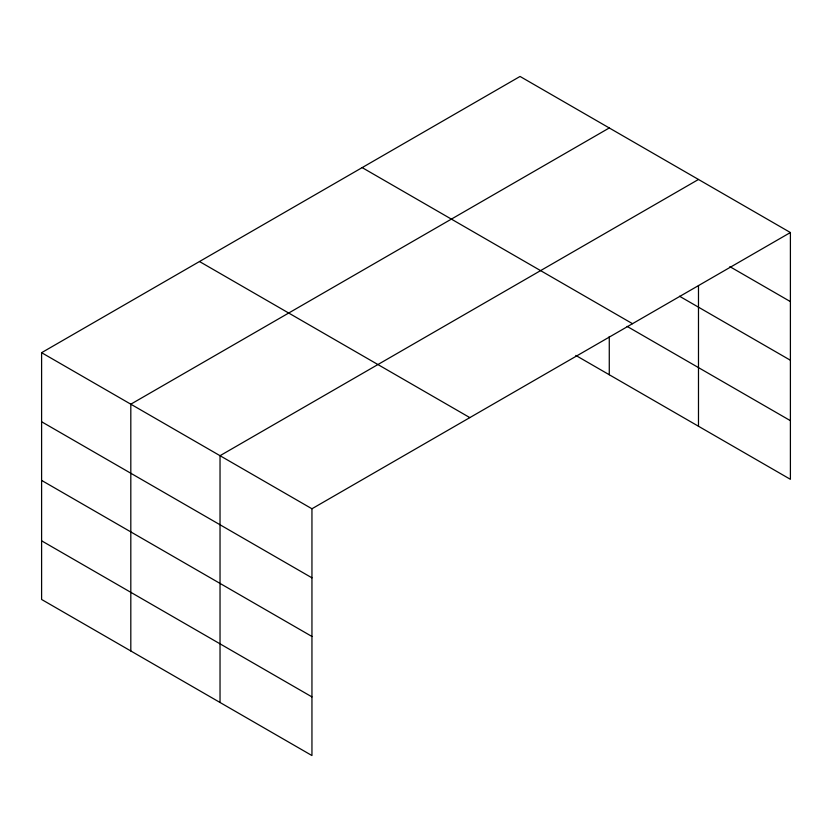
<?xml version="1.0" encoding="UTF-8"?>
<svg xmlns="http://www.w3.org/2000/svg" width="832" height="832" viewBox="0 0 832 832"><rect width="100%" height="100%" fill="white"/><g stroke="black" fill="none" stroke-linecap="round" stroke-linejoin="round"><path stroke-width="1.25" d="M41.6 352.685L311.948 508.768L311.948 755.55L41.6 599.466L41.6 352.685L520.052 76.45L790.4 232.534L790.4 479.315L575.817 355.43M609.274 127.962L130.811 404.186L130.811 650.978M698.485 179.462L220.033 455.697L220.033 702.478M311.948 508.768L790.4 232.534M729.872 266.646L790.4 301.6M679.526 296.234L790.4 360.246M362.17 167.606L632.507 323.69M627.11 326.394L790.4 420.67M199.493 261.529L469.83 417.612M41.6 421.751L311.948 577.834M41.6 480.397L311.948 636.48M41.6 540.821L311.948 696.904M698.485 285.501L698.485 426.244M609.274 336.492L609.274 374.743"/></g></svg>
